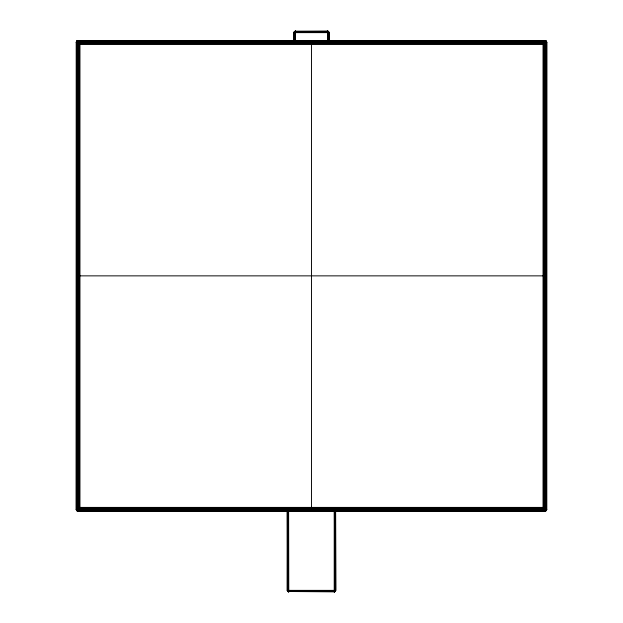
<?xml version="1.0" encoding="UTF-8"?>
<svg xmlns="http://www.w3.org/2000/svg" width="623" height="623" viewBox="0 0 623 623"><rect width="100%" height="100%" fill="white"/><g stroke="black" fill="none" stroke-linecap="round" stroke-linejoin="round"><path stroke-width="0.93" d="M77.945 511.039L545.055 511.172L546.293 510.665L546.807 509.427L546.807 42.309L546.293 41.071L545.055 40.565L77.945 40.565L76.707 41.071L76.193 42.309L76.193 509.427L76.707 510.665L77.945 511.172L76.325 510.097L545.055 510.097C547.991 509.326 544.961 512.363 545.725 509.427L545.725 42.309C544.961 39.374 547.991 42.403 545.055 41.64L77.945 41.64C75.009 42.403 78.039 39.374 77.275 42.309L77.275 511.039L76.793 510.572L76.193 509.427L546.807 509.427L545.055 511.172L545.055 40.565L546.807 42.309L76.193 42.309L76.793 41.165L77.945 40.565L77.945 511.039L545.74 510.883L546.293 509.427L546.293 42.309L545.74 40.853L545.055 40.697L77.26 40.853L76.707 42.309L76.707 509.427L77.26 510.883L77.945 511.039L76.325 509.427L76.489 41.624L77.945 41.071L545.055 41.071L546.511 41.624L546.675 42.309L546.511 510.112L545.055 510.665L77.291 510.572L77.945 510.097M335.633 510.689L335.704 590.37L335.096 591.57L334.224 591.85L287.927 591.492L287.585 510.899M288.41 510.852L288.317 591.78L287.296 590.37L287.296 510.735M294.632 40.409L294.648 32.17L295.497 31.22L327.971 31.306L328.983 32.63L328.983 40.363M327.955 40.355L327.955 31.22L294.632 31.43L295.497 32.17L327.503 32.17C330.431 32.676 326.514 30.052 328.905 32.63L328.905 40.37L328.983 32.63L327.503 31.22L328.352 31.508L328.905 32.63L328.882 40.331M328.695 40.394L328.695 31.757L327.955 32.63L328.01 40.409M287.328 510.735L287.367 590.37L288.317 591.78L287.367 590.37L287.491 510.899M287.577 590.37L287.748 511.062M334.426 511.016L334.683 591.78L335.704 590.37L335.54 510.899L335.633 590.37L334.224 591.243L287.997 591.157L288.06 511.654M79.339 507.41L79.339 508.898L79.962 509.022L543.038 509.022L544.183 508.547L544.658 507.41L544.658 44.326L544.183 43.189L543.038 42.714L79.962 42.714L78.817 43.189L78.342 44.326L78.342 507.41L79.339 508.898L78.467 508.025L543.038 508.025C545.748 507.317 542.952 510.12 543.661 507.41L543.661 44.326C542.952 41.616 545.748 44.42 543.038 43.711L79.962 43.711C77.252 44.42 80.048 41.616 79.339 44.326L79.339 507.41L78.903 508.01L79.323 508.75L79.962 509.022L79.962 42.714L78.342 44.326L544.658 44.326L544.097 43.267L543.038 42.714L543.038 509.022L544.658 507.41L78.342 507.41L78.903 508.469L79.962 508.898L543.677 508.75L544.183 507.41L544.183 44.326L543.677 42.987L543.038 42.839L79.323 42.987L78.817 44.326L78.903 508.01L78.467 507.41L78.615 43.696L79.962 43.189L543.038 43.189L544.385 43.696L544.533 44.326L544.385 508.041L543.038 508.547L79.962 508.547L78.615 508.041L78.467 507.41M295.045 40.355L295.045 31.22L294.017 32.63L294.017 40.363M334.224 590.37L335.003 591.157L334.94 511.654M294.305 40.394L294.305 32.63L295.045 31.22L294.095 32.17L295.497 32.17M335.252 511.062L335.423 590.37L334.683 591.78L335.633 590.83L288.776 590.83C287.11 590.339 287.382 591.959 288.317 590.37L288.247 511.654M294.305 32.63L294.305 31.757L295.045 32.63L328.983 32.63L328.625 31.781L328.695 32.63M294.095 40.37L294.095 32.63L295.497 31.15L295.497 41.266M294.017 32.63L294.375 31.781L294.095 32.17L295.497 31.757L328.282 31.843L328.407 40.331M334.59 510.852L334.683 590.37L335.345 591.219L335.345 511.062M335.548 590.838L335.633 590.37L335.205 591.157L335.704 590.37L287.296 590.37L287.655 591.219L288.776 591.85L288.613 510.852M294.648 32.17L295.045 31.781M287.997 591.352L288.776 591.85M294.095 32.63L294.375 32.17L294.095 32.63L295.045 32.63M76.325 42.309L76.793 41.655L77.275 42.309M546.675 509.427L546.207 510.073L545.725 509.427M78.467 44.326L78.903 43.727L79.339 44.326M544.533 507.41L544.097 508.01L543.661 507.41M77.275 509.427L76.793 510.073L76.325 509.427M543.661 44.326L544.097 43.727L544.533 44.326M545.725 42.309L546.207 41.655L546.675 42.309M334.224 511.016L334.224 591.85L335.003 591.352L334.224 590.83M327.558 40.355L327.503 32.63L328.282 31.843L327.503 32.17M546.293 41.071L545.055 42.309M77.945 509.427L76.707 510.665M78.817 508.547L79.962 507.41M543.038 44.326L544.183 43.189M288.776 590.37L287.927 590.822M288.324 591.219L288.776 590.83M545.055 41.64L545.709 41.165L545.055 40.697M543.038 43.711L543.645 43.267L543.038 42.839M79.962 508.025L79.355 508.469L79.962 508.898M77.945 40.697L77.291 41.165L77.945 41.64M79.962 42.839L79.355 43.267L79.962 43.711M543.038 508.898L543.645 508.469L543.038 508.025M545.055 511.039L545.709 510.572L545.055 510.097M295.045 31.508L295.497 31.22L294.648 31.508L328.368 31.43L327.955 31.781M288.776 591.78L288.324 591.492L334.676 591.492L334.224 591.78L335.003 591.352L334.224 591.85M334.676 591.492L334.224 591.78L334.691 591.694M287.577 591.243L287.367 510.689M295.497 31.15L294.718 31.648L295.497 31.22M79.962 275.864L543.038 275.864M287.296 590.37L287.655 591.219M327.503 31.15L328.282 31.648L327.503 31.15L327.503 41.266M295.029 32.155L294.718 31.843L295.497 32.63M76.707 41.071L77.945 42.309M78.817 43.189L79.962 44.326M543.038 507.41L544.183 508.547M545.055 509.427L546.293 510.665M287.367 590.37L287.452 590.838M335.088 511.654L335.423 590.37M334.777 510.852L335.096 590.37M328.368 32.63L328.368 40.409M311.5 43.711L311.5 507.41M287.896 511.062L287.904 590.37M328.352 31.508L327.955 31.22L328.352 31.508M328.819 32.155L328.485 31.843L328.905 32.63L328.819 32.162"/></g></svg>
